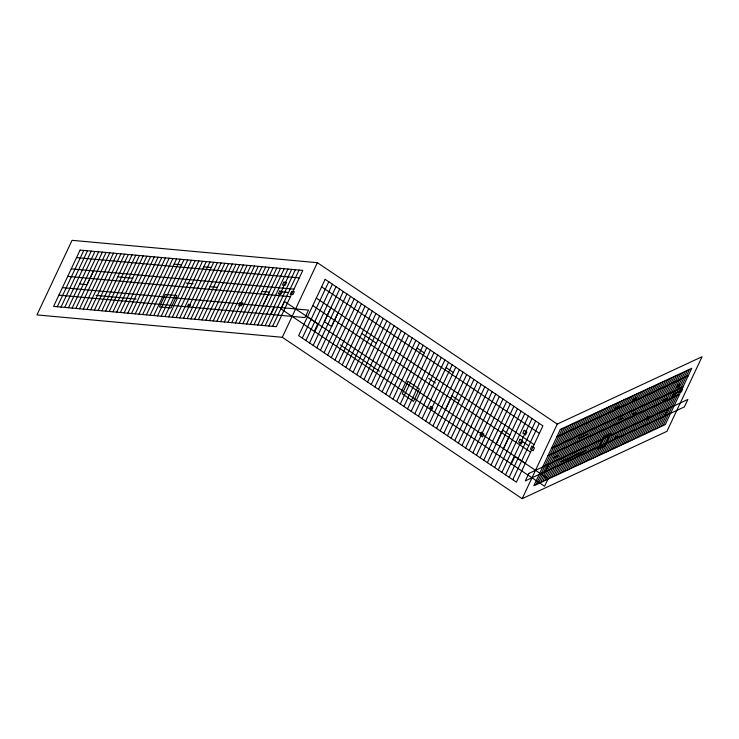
<?xml version="1.0" encoding="UTF-8"?>
<svg xmlns="http://www.w3.org/2000/svg" width="739" height="739" viewBox="0 0 739 739"><rect width="100%" height="100%" fill="white"/><g stroke="black" fill="none" stroke-linecap="round" stroke-linejoin="round"><path stroke-width="1.11" d="M57.3 306.74L83.793 250.438M61.014 307.082L87.507 250.77M64.727 307.415L91.22 251.112M68.441 307.757L94.934 251.454M72.145 308.098L98.647 251.787M93.483 270.927L87.008 284.681L79.646 284.007M75.858 308.431L102.351 252.128M79.572 308.773L106.065 252.47M83.285 309.114L109.778 252.803M86.999 309.447L113.492 253.144M90.703 309.789L117.205 253.486M94.416 310.131L120.919 253.819M98.13 310.463L124.623 254.161M101.843 310.805L128.337 254.493M105.557 311.137L132.05 254.835M109.261 311.479L135.764 255.177M112.975 311.821L139.477 255.509M116.688 312.154L143.181 255.851M120.402 312.495L146.895 256.193M124.115 312.837L150.608 256.525M127.829 313.17L154.322 256.867M131.533 313.512L158.035 257.209M135.246 313.853L161.739 257.541M138.96 314.186L165.453 257.883M142.673 314.528L169.166 258.216M146.387 314.86L172.88 258.558M150.091 315.202L176.593 258.899M153.804 315.544L180.298 259.232M157.518 315.876L184.011 259.574M161.231 316.218L187.724 259.916M164.945 316.56L191.438 260.248M168.649 316.892L195.151 260.59M172.363 317.234L198.856 260.932M176.076 317.576L202.569 261.264M179.789 317.909L206.283 261.606M183.503 318.25L209.996 261.948M187.207 318.592L213.71 262.28M190.921 318.925L217.423 262.622M194.634 319.266L221.127 262.955M198.348 319.599L224.841 263.296M202.061 319.941L228.554 263.638M205.765 320.283L232.268 263.971M209.479 320.615L235.981 264.313M213.192 320.957L239.685 264.654M216.906 321.299L243.399 264.987M220.619 321.631L247.112 265.329M224.323 321.973L250.826 265.671M228.037 322.315L254.539 266.003M231.75 322.647L258.244 266.345M235.464 322.989L261.957 266.687M239.177 323.331L265.671 267.019M242.891 323.664L269.384 267.361M246.595 324.005L273.097 267.694M250.309 324.338L276.802 268.035M262.835 305.881L269.31 292.127L261.948 291.452M254.022 324.68L280.515 268.377M257.735 325.021L284.229 268.71M261.449 325.354L287.942 269.051M265.153 325.696L291.656 269.393M271.001 314.472L274.52 307.008M268.867 326.038L295.36 269.726M272.58 326.37L299.073 270.068M282.28 337.289L317.382 262.696L557.271 424.084L702.05 356.734L666.947 431.336L522.168 498.677L282.28 337.289L36.95 314.916L72.052 240.323L317.382 262.696M302.279 338.083L328.772 281.771M305.909 340.522L332.402 284.219M314.232 331.284L317.742 323.821L284.524 301.466L281.005 308.93L544.588 486.262L548.098 478.789L514.88 456.443L511.36 463.907M309.539 342.961L336.033 286.658M313.17 345.409L339.663 289.097M330.85 307.923L324.375 321.677L331.571 326.518L338.046 312.763M316.8 347.847L343.293 291.545M320.43 350.286L346.924 293.983M324.051 352.734L350.554 296.422M327.682 355.173L354.184 298.87M331.312 357.611L357.815 301.309M334.943 360.059L361.436 303.747M338.573 362.498L365.066 306.195M342.203 364.937L368.696 308.634M345.834 367.385L372.327 311.073M349.464 369.823L375.957 313.521M353.094 372.262L379.587 315.959M356.725 374.71L383.218 318.398M360.355 377.149L386.848 320.846M363.976 379.587L390.478 323.285M367.606 382.035L394.109 325.723M371.237 384.474L397.739 328.171M374.867 386.913L401.36 330.61M378.497 389.361L404.99 333.049M382.128 391.799L408.621 335.497M385.758 394.238L412.251 337.935M389.388 396.686L415.881 340.374M393.019 399.125L419.512 342.822M396.649 401.563L423.142 345.261M400.279 404.011L426.772 347.699M403.9 406.45L430.403 350.147M407.531 408.898L434.033 352.586M411.161 411.337L437.654 355.025M414.791 413.775L441.285 357.473M418.422 416.223L444.915 359.911M422.052 418.662L448.545 362.35M425.682 421.101L452.176 364.798M429.313 423.549L455.806 367.237M432.943 425.987L459.436 369.676M436.573 428.426L463.067 372.123M445.441 409.646L451.917 395.892L459.113 400.741M440.195 430.874L466.697 374.562M443.825 433.313L470.327 377.001M447.455 435.751L473.958 379.449M451.086 438.199L477.579 381.887M454.716 440.638L481.209 384.326M458.346 443.077L484.839 386.774M461.977 445.525L488.47 389.213M465.607 447.963L492.1 391.652M469.237 450.402L495.73 394.099M472.868 452.85L499.361 396.538M476.498 455.289L502.991 398.977M480.119 457.727L506.621 401.425M483.749 460.175L510.252 403.863M487.38 462.614L513.882 406.302M496.257 443.834L502.732 430.08L509.928 434.92L503.462 448.675M491.01 465.053L517.503 408.75M494.64 467.501L521.134 411.189M498.271 469.939L524.764 413.628M501.901 472.378L528.394 416.075M505.531 474.826L532.025 418.514M509.162 477.265L535.655 420.953M512.792 479.703L539.285 423.401M522.168 498.677L557.271 424.084M536.034 484.719L562.536 428.408M538.223 483.694L564.725 427.391M545.354 471.584L548.865 464.11M540.421 482.678L566.915 426.375M542.611 481.662L569.104 425.35M544.8 480.646L571.293 424.334M546.989 479.62L573.482 423.318M549.179 478.604L575.672 422.302M551.368 477.588L577.861 421.276M553.557 476.563L580.06 420.26M555.746 475.546L582.249 419.244M557.945 474.53L584.438 418.219M560.134 473.505L586.627 417.202M562.324 472.489L588.817 416.186M564.513 471.473L591.006 415.161M566.702 470.457L593.195 414.145M568.891 469.431L595.385 413.129M571.081 468.415L597.583 412.113M573.27 467.399L599.772 411.087M575.459 466.374L601.962 410.071M577.658 465.358L604.151 409.055M579.847 464.341L606.34 408.03M582.036 463.316L608.53 407.013M584.226 462.3L610.719 405.997M586.415 461.284L612.908 404.972M588.604 460.258L615.097 403.956M590.794 459.242L617.296 402.94M592.983 458.226L619.485 401.924M595.181 457.21L621.675 400.898M597.371 456.185L623.864 399.882M599.56 455.169L626.053 398.866M601.749 454.152L628.242 397.841M603.939 453.127L630.432 396.825M606.128 452.111L632.621 395.808M608.317 451.095L634.819 394.783M610.506 450.069L637.009 393.767M612.705 449.053L639.198 392.751M614.894 448.037L641.387 391.725M617.083 447.021L643.577 390.709M619.273 445.996L645.766 389.693M621.462 444.98L647.955 388.677M623.651 443.963L650.144 387.652M625.841 442.938L652.343 386.636M628.03 441.922L654.532 385.619M630.228 440.906L656.722 384.594M632.418 439.881L658.911 383.578M634.607 438.864L661.1 382.562M636.796 437.848L663.289 381.536M638.986 436.832L665.479 380.52M641.175 435.807L667.668 379.504M643.364 434.791L669.867 378.488M645.553 433.775L672.056 377.463M647.752 432.749L674.245 376.447M649.941 431.733L676.434 375.43M652.131 430.717L678.624 374.405M654.32 429.692L680.813 373.389M656.509 428.675L683.002 372.373M658.698 427.659L685.192 371.347M664.324 416.242L667.834 408.769M660.888 426.634L687.39 370.331M663.077 425.618L689.579 369.315M614.848 408.168L619.19 406.145M632.372 400.011L636.713 397.998M556.809 436.934L688.231 375.8M551.506 448.194L682.938 387.06M578.295 438.569L587.135 434.458M618.608 419.817L622.7 417.904M674.919 393.619L679.012 391.716M632.418 414.459L636.759 412.436M663.086 400.187L667.428 398.173M547.978 455.704L679.4 394.571M553.807 457.903L558.148 455.88M625.942 428.214L630.293 426.191M656.611 413.942L660.952 411.928M561.64 461.672L585.279 450.679M174.155 264.137L181.517 264.811M203.853 266.844L211.215 267.518M76.551 257.606L299.258 277.91M71.258 268.867L293.956 289.171M117.824 276.885L132.798 278.252M186.136 283.12L193.073 283.748M281.55 291.813L288.487 292.45M209.978 286.714L217.349 287.388M67.72 276.377L290.427 296.681M62.418 287.637L308.496 310.103L304.976 317.576L58.889 295.138M96.033 295.406L136.087 299.064M417.073 348.078L424.278 352.919M446.116 367.606L453.312 372.456M321.613 286.843L539.378 433.35M316.31 298.103L534.085 444.61M361.814 333.474L376.465 343.33M428.611 378.414L435.4 382.987M521.919 441.192L528.699 445.756M312.782 305.613L530.547 452.12M307.479 316.874L525.253 463.381M340.3 344.901L379.467 371.246M80.089 250.096L53.587 306.399L276.294 326.712L302.787 270.409L80.089 250.096M165.314 294.473L159.448 306.944L170.958 307.987L176.824 295.526L165.314 294.473M188.436 304.357L187.688 305.955L189.877 306.158L190.634 304.56L188.436 304.357M240.129 302.63L238.771 305.521L241.487 305.77L242.845 302.879L240.129 302.63M279.619 291.083L278.261 293.965L280.977 294.214L282.335 291.323L279.619 291.083M283.813 282.169L282.455 285.051L285.171 285.3L286.529 282.418L283.813 282.169M291.628 291.415L290.27 294.298L292.986 294.547L294.344 291.656L291.628 291.415M325.142 279.333L298.648 335.635L516.413 482.151L542.916 425.84L325.142 279.333M408.122 381.37L402.256 393.841L413.507 401.406L419.373 388.936L408.122 381.37M430.652 406.348L429.904 407.937L432.047 409.378L432.795 407.789L430.652 406.348M481.265 432.269L479.907 435.151L482.558 436.934L483.916 434.052L481.265 432.269M520.034 439.215L518.676 442.098L521.328 443.88L522.685 440.998L520.034 439.215M524.228 430.301L522.87 433.193L525.521 434.975L526.879 432.084L524.228 430.301M531.784 446.162L530.426 449.044L533.078 450.827L534.436 447.945L531.784 446.162M528.819 473.44L525.3 480.913L684.369 406.912L687.889 399.439L528.819 473.44M560.338 429.433L533.844 485.735L665.266 424.602L691.769 368.29L560.338 429.433M603.874 436.592L598.008 449.063L604.798 445.903L610.663 433.433L603.874 436.592M616.077 436.749L615.328 438.338L616.622 437.737L617.37 436.139L616.077 436.749M647.77 417.175L646.413 420.066L648.02 419.318L649.378 416.436L647.77 417.175M673.885 393.684L672.527 396.566L674.125 395.827L675.483 392.936L673.885 393.684M678.079 384.77L676.721 387.652L678.319 386.913L679.677 384.021L678.079 384.77M681.109 389.749L679.751 392.631L681.349 391.892L682.707 389L681.109 389.749"/></g></svg>
